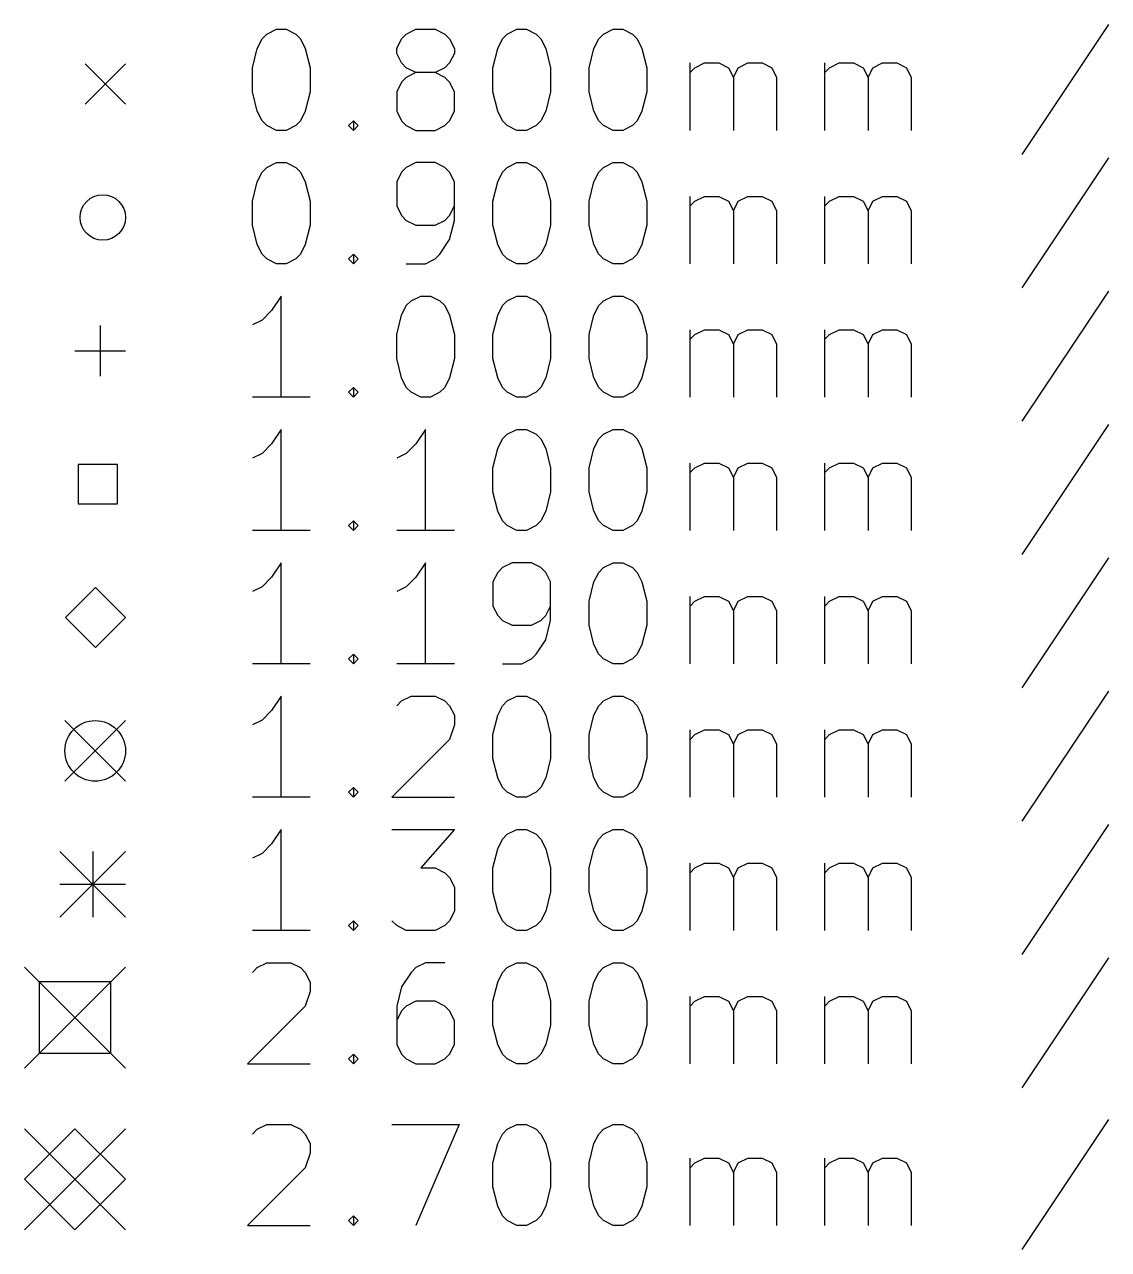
# Model space of a CAD drawing. Header units: millimetres. Extents: x 98 to 190, y -202 to -100.
# Drawn here: x 97.95 to 119.41, y -201.52 to -177.27 of the extents above; entities that cross this region are included whole.
import ezdxf

# ---------------------------------------------------------------- set-up
doc = ezdxf.new("R2010")
doc.units = ezdxf.units.MM
doc.layers.add('BLACK', color=250, linetype='CONTINUOUS')

msp = doc.modelspace()

# ---------------------------------------------------------------- linework, layer by layer
at = {"layer": 'BLACK', "linetype": 'CONTINUOUS'}
for p, q in [((119.414912, -177.2696), (117.700627, -179.841028)), ((102.653006, -177.555314), (102.748244, -177.460076)), ((102.748244, -177.460076), (102.93872, -177.364838)), ((102.93872, -177.364838), (103.129197, -177.364838)), ((103.129197, -177.364838), (103.319673, -177.460076)), ((103.319673, -177.460076), (103.414911, -177.555314)), ((105.414911, -177.555314), (105.510149, -177.460076)), ((105.510149, -177.460076), (105.700625, -177.364838)), ((105.700625, -177.364838), (106.081578, -177.364838)), ((106.081578, -177.364838), (106.272054, -177.460076)), ((106.272054, -177.460076), (106.367292, -177.555314)), ((107.414911, -177.555314), (107.510149, -177.460076)), ((107.510149, -177.460076), (107.700625, -177.364838)), ((107.700625, -177.364838), (107.891102, -177.364838)), ((107.891102, -177.364838), (108.081578, -177.460076)), ((108.081578, -177.460076), (108.176816, -177.555314)), ((109.319673, -177.555314), (109.414911, -177.460076)), ((109.414911, -177.460076), (109.605387, -177.364838)), ((109.605387, -177.364838), (109.795864, -177.364838)), ((109.795864, -177.364838), (109.98634, -177.460076)), ((109.98634, -177.460076), (110.081578, -177.555314)), ((102.46253, -178.126742), (102.557768, -177.74579)), ((102.557768, -177.74579), (102.653006, -177.555314)), ((103.414911, -177.555314), (103.510149, -177.74579)), ((103.510149, -177.74579), (103.605387, -178.126742)), ((105.319673, -177.74579), (105.414911, -177.555314)), ((105.319673, -177.841028), (105.319673, -177.74579)), ((106.367292, -177.555314), (106.46253, -177.74579)), ((106.46253, -177.74579), (106.46253, -177.841028)), ((107.224435, -178.126742), (107.319673, -177.74579)), ((107.319673, -177.74579), (107.414911, -177.555314)), ((108.176816, -177.555314), (108.272054, -177.74579)), ((108.272054, -177.74579), (108.367292, -178.126742)), ((109.129197, -178.126742), (109.224435, -177.74579)), ((109.224435, -177.74579), (109.319673, -177.555314)), ((110.081578, -177.555314), (110.176816, -177.74579)), ((110.176816, -177.74579), (110.272054, -178.126742)), ((105.414911, -178.031504), (105.319673, -177.841028)), ((106.46253, -177.841028), (106.367292, -178.031504)), ((99.15, -178.05), (99.95, -178.85)), ((99.95, -178.05), (99.15, -178.85)), ((102.46253, -178.602933), (102.46253, -178.126742)), ((103.605387, -178.126742), (103.605387, -178.602933)), ((105.510149, -178.126742), (105.414911, -178.031504)), ((105.700625, -178.22198), (105.510149, -178.126742)), ((105.700625, -178.22198), (105.510149, -178.317219)), ((106.081578, -178.22198), (105.700625, -178.22198)), ((106.272054, -178.126742), (106.081578, -178.22198)), ((106.272054, -178.317219), (106.081578, -178.22198)), ((106.367292, -178.031504), (106.272054, -178.126742)), ((107.224435, -178.602933), (107.224435, -178.126742)), ((108.367292, -178.126742), (108.367292, -178.602933)), ((109.129197, -178.602933), (109.129197, -178.126742)), ((110.272054, -178.126742), (110.272054, -178.602933)), ((111.129197, -179.364838), (111.129197, -178.031504)), ((111.129197, -178.22198), (111.224435, -178.126742)), ((111.224435, -178.126742), (111.414911, -178.031504)), ((111.414911, -178.031504), (111.700626, -178.031504)), ((111.700626, -178.031504), (111.891102, -178.126742)), ((111.891102, -178.126742), (111.98634, -178.317219)), ((111.98634, -178.317219), (112.081578, -178.126742)), ((112.081578, -178.126742), (112.272054, -178.031504)), ((112.272054, -178.031504), (112.557768, -178.031504)), ((112.557768, -178.031504), (112.748245, -178.126742)), ((112.748245, -178.126742), (112.843483, -178.317219)), ((113.795864, -179.364838), (113.795864, -178.031504)), ((113.795864, -178.22198), (113.891102, -178.126742)), ((113.891102, -178.126742), (114.081578, -178.031504)), ((114.081578, -178.031504), (114.367293, -178.031504)), ((114.367293, -178.031504), (114.557769, -178.126742)), ((114.557769, -178.126742), (114.653007, -178.317219)), ((114.653007, -178.317219), (114.748245, -178.126742)), ((114.748245, -178.126742), (114.938721, -178.031504)), ((114.938721, -178.031504), (115.224435, -178.031504)), ((115.224435, -178.031504), (115.414912, -178.126742)), ((115.414912, -178.126742), (115.51015, -178.317219)), ((105.414911, -178.412457), (105.319673, -178.602933)), ((105.510149, -178.317219), (105.414911, -178.412457)), ((106.367292, -178.412457), (106.272054, -178.317219)), ((106.46253, -178.602933), (106.367292, -178.412457)), ((111.98634, -178.317219), (111.98634, -179.364838)), ((112.843483, -178.317219), (112.843483, -179.364838)), ((114.653007, -178.317219), (114.653007, -179.364838)), ((115.51015, -178.317219), (115.51015, -179.364838)), ((102.557768, -178.983885), (102.46253, -178.602933)), ((103.605387, -178.602933), (103.510149, -178.983885)), ((105.319673, -178.602933), (105.319673, -178.983885)), ((106.46253, -178.983885), (106.46253, -178.602933)), ((107.319673, -178.983885), (107.224435, -178.602933)), ((108.367292, -178.602933), (108.272054, -178.983885)), ((109.224435, -178.983885), (109.129197, -178.602933)), ((110.272054, -178.602933), (110.176816, -178.983885)), ((102.653006, -179.174361), (102.557768, -178.983885)), ((102.748244, -179.2696), (102.653006, -179.174361)), ((103.414911, -179.174361), (103.319673, -179.2696)), ((103.510149, -178.983885), (103.414911, -179.174361)), ((104.367292, -179.2696), (104.46253, -179.174361)), ((104.46253, -179.174361), (104.557768, -179.2696)), ((104.46253, -179.174361), (104.46253, -179.364838)), ((105.319673, -178.983885), (105.414911, -179.174361)), ((105.414911, -179.174361), (105.510149, -179.2696)), ((106.272054, -179.2696), (106.367292, -179.174361)), ((106.367292, -179.174361), (106.46253, -178.983885)), ((107.414911, -179.174361), (107.319673, -178.983885)), ((107.510149, -179.2696), (107.414911, -179.174361)), ((108.176816, -179.174361), (108.081578, -179.2696)), ((108.272054, -178.983885), (108.176816, -179.174361)), ((109.319673, -179.174361), (109.224435, -178.983885)), ((109.414911, -179.2696), (109.319673, -179.174361)), ((110.081578, -179.174361), (109.98634, -179.2696)), ((110.176816, -178.983885), (110.081578, -179.174361)), ((102.93872, -179.364838), (102.748244, -179.2696)), ((103.129197, -179.364838), (102.93872, -179.364838)), ((103.319673, -179.2696), (103.129197, -179.364838)), ((104.46253, -179.364838), (104.367292, -179.2696)), ((104.557768, -179.2696), (104.46253, -179.364838)), ((105.510149, -179.2696), (105.700625, -179.364838)), ((105.700625, -179.364838), (106.081578, -179.364838)), ((106.081578, -179.364838), (106.272054, -179.2696)), ((107.700625, -179.364838), (107.510149, -179.2696)), ((107.891102, -179.364838), (107.700625, -179.364838)), ((108.081578, -179.2696), (107.891102, -179.364838)), ((109.605387, -179.364838), (109.414911, -179.2696)), ((109.795864, -179.364838), (109.605387, -179.364838)), ((109.98634, -179.2696), (109.795864, -179.364838)), ((119.414912, -179.9096), (117.700627, -182.481028)), ((102.653006, -180.195314), (102.748244, -180.100076)), ((102.748244, -180.100076), (102.93872, -180.004838)), ((102.93872, -180.004838), (103.129197, -180.004838)), ((103.129197, -180.004838), (103.319673, -180.100076)), ((103.319673, -180.100076), (103.414911, -180.195314)), ((105.510149, -180.100076), (105.414911, -180.195314)), ((105.700625, -180.004838), (105.510149, -180.100076)), ((106.081578, -180.004838), (105.700625, -180.004838)), ((106.272054, -180.100076), (106.081578, -180.004838)), ((106.367292, -180.195314), (106.272054, -180.100076)), ((107.414911, -180.195314), (107.510149, -180.100076)), ((107.510149, -180.100076), (107.700625, -180.004838)), ((107.700625, -180.004838), (107.891102, -180.004838)), ((107.891102, -180.004838), (108.081578, -180.100076)), ((108.081578, -180.100076), (108.176816, -180.195314)), ((109.319673, -180.195314), (109.414911, -180.100076)), ((109.414911, -180.100076), (109.605387, -180.004838)), ((109.605387, -180.004838), (109.795864, -180.004838)), ((109.795864, -180.004838), (109.98634, -180.100076)), ((109.98634, -180.100076), (110.081578, -180.195314)), ((102.46253, -180.766742), (102.557768, -180.38579)), ((102.557768, -180.38579), (102.653006, -180.195314)), ((103.414911, -180.195314), (103.510149, -180.38579)), ((103.510149, -180.38579), (103.605387, -180.766742)), ((105.414911, -180.195314), (105.319673, -180.38579)), ((105.319673, -180.38579), (105.319673, -180.86198)), ((106.46253, -180.38579), (106.367292, -180.195314)), ((106.46253, -181.147695), (106.46253, -180.38579)), ((107.224435, -180.766742), (107.319673, -180.38579)), ((107.319673, -180.38579), (107.414911, -180.195314)), ((108.176816, -180.195314), (108.272054, -180.38579)), ((108.272054, -180.38579), (108.367292, -180.766742)), ((109.129197, -180.766742), (109.224435, -180.38579)), ((109.224435, -180.38579), (109.319673, -180.195314)), ((110.081578, -180.195314), (110.176816, -180.38579)), ((110.176816, -180.38579), (110.272054, -180.766742)), ((111.129197, -182.004838), (111.129197, -180.671504)), ((111.224435, -180.766742), (111.414911, -180.671504)), ((111.414911, -180.671504), (111.700626, -180.671504)), ((111.700626, -180.671504), (111.891102, -180.766742)), ((112.081578, -180.766742), (112.272054, -180.671504)), ((112.272054, -180.671504), (112.557768, -180.671504)), ((112.557768, -180.671504), (112.748245, -180.766742)), ((113.795864, -182.004838), (113.795864, -180.671504)), ((113.891102, -180.766742), (114.081578, -180.671504)), ((114.081578, -180.671504), (114.367293, -180.671504)), ((114.367293, -180.671504), (114.557769, -180.766742)), ((114.748245, -180.766742), (114.938721, -180.671504)), ((114.938721, -180.671504), (115.224435, -180.671504)), ((115.224435, -180.671504), (115.414912, -180.766742)), ((102.46253, -181.242933), (102.46253, -180.766742)), ((103.605387, -180.766742), (103.605387, -181.242933)), ((105.319673, -180.86198), (105.414911, -181.052457)), ((106.367292, -181.052457), (106.46253, -180.86198)), ((107.224435, -181.242933), (107.224435, -180.766742)), ((108.367292, -180.766742), (108.367292, -181.242933)), ((109.129197, -181.242933), (109.129197, -180.766742)), ((110.272054, -180.766742), (110.272054, -181.242933)), ((111.129197, -180.86198), (111.224435, -180.766742)), ((111.891102, -180.766742), (111.98634, -180.957219)), ((111.98634, -180.957219), (112.081578, -180.766742)), ((112.748245, -180.766742), (112.843483, -180.957219)), ((113.795864, -180.86198), (113.891102, -180.766742)), ((114.557769, -180.766742), (114.653007, -180.957219)), ((114.653007, -180.957219), (114.748245, -180.766742)), ((115.414912, -180.766742), (115.51015, -180.957219)), ((105.414911, -181.052457), (105.510149, -181.147695)), ((105.510149, -181.147695), (105.700625, -181.242933)), ((106.081578, -181.242933), (106.272054, -181.147695)), ((106.272054, -181.147695), (106.367292, -181.052457)), ((106.367292, -181.528647), (106.46253, -181.147695)), ((111.98634, -180.957219), (111.98634, -182.004838)), ((112.843483, -180.957219), (112.843483, -182.004838)), ((114.653007, -180.957219), (114.653007, -182.004838)), ((115.51015, -180.957219), (115.51015, -182.004838)), ((102.557768, -181.623885), (102.46253, -181.242933)), ((103.605387, -181.242933), (103.510149, -181.623885)), ((105.700625, -181.242933), (106.081578, -181.242933)), ((107.319673, -181.623885), (107.224435, -181.242933)), ((108.367292, -181.242933), (108.272054, -181.623885)), ((109.224435, -181.623885), (109.129197, -181.242933)), ((110.272054, -181.242933), (110.176816, -181.623885)), ((102.653006, -181.814361), (102.557768, -181.623885)), ((103.510149, -181.623885), (103.414911, -181.814361)), ((106.176816, -181.814361), (106.367292, -181.528647)), ((107.414911, -181.814361), (107.319673, -181.623885)), ((108.272054, -181.623885), (108.176816, -181.814361)), ((109.319673, -181.814361), (109.224435, -181.623885)), ((110.176816, -181.623885), (110.081578, -181.814361)), ((102.748244, -181.9096), (102.653006, -181.814361)), ((103.414911, -181.814361), (103.319673, -181.9096)), ((104.367292, -181.9096), (104.46253, -181.814361)), ((104.46253, -181.814361), (104.557768, -181.9096)), ((104.46253, -181.814361), (104.46253, -182.004838)), ((106.081578, -181.9096), (106.176816, -181.814361)), ((107.510149, -181.9096), (107.414911, -181.814361)), ((108.176816, -181.814361), (108.081578, -181.9096)), ((109.414911, -181.9096), (109.319673, -181.814361)), ((110.081578, -181.814361), (109.98634, -181.9096)), ((102.93872, -182.004838), (102.748244, -181.9096)), ((103.129197, -182.004838), (102.93872, -182.004838)), ((103.319673, -181.9096), (103.129197, -182.004838)), ((104.46253, -182.004838), (104.367292, -181.9096)), ((104.557768, -181.9096), (104.46253, -182.004838)), ((105.510149, -182.004838), (105.891101, -182.004838)), ((105.891101, -182.004838), (106.081578, -181.9096)), ((107.700625, -182.004838), (107.510149, -181.9096)), ((107.891102, -182.004838), (107.700625, -182.004838)), ((108.081578, -181.9096), (107.891102, -182.004838)), ((109.605387, -182.004838), (109.414911, -181.9096)), ((109.795864, -182.004838), (109.605387, -182.004838)), ((109.98634, -181.9096), (109.795864, -182.004838)), ((119.414912, -182.5496), (117.700627, -185.121028)), ((103.033958, -182.644838), (102.843482, -182.930552)), ((103.033958, -184.644838), (103.033958, -182.644838)), ((105.414911, -183.02579), (105.510149, -182.835314)), ((105.510149, -182.835314), (105.605387, -182.740076)), ((105.605387, -182.740076), (105.795863, -182.644838)), ((105.795863, -182.644838), (105.98634, -182.644838)), ((105.98634, -182.644838), (106.176816, -182.740076)), ((106.176816, -182.740076), (106.272054, -182.835314)), ((106.272054, -182.835314), (106.367292, -183.02579)), ((107.319673, -183.02579), (107.414911, -182.835314)), ((107.414911, -182.835314), (107.510149, -182.740076)), ((107.510149, -182.740076), (107.700625, -182.644838)), ((107.700625, -182.644838), (107.891102, -182.644838)), ((107.891102, -182.644838), (108.081578, -182.740076)), ((108.081578, -182.740076), (108.176816, -182.835314)), ((108.176816, -182.835314), (108.272054, -183.02579)), ((109.224435, -183.02579), (109.319673, -182.835314)), ((109.319673, -182.835314), (109.414911, -182.740076)), ((109.414911, -182.740076), (109.605387, -182.644838)), ((109.605387, -182.644838), (109.795864, -182.644838)), ((109.795864, -182.644838), (109.98634, -182.740076)), ((109.98634, -182.740076), (110.081578, -182.835314)), ((110.081578, -182.835314), (110.176816, -183.02579)), ((102.843482, -182.930552), (102.653006, -183.121028)), ((105.319673, -183.406742), (105.414911, -183.02579)), ((106.367292, -183.02579), (106.46253, -183.406742)), ((107.224435, -183.406742), (107.319673, -183.02579)), ((108.272054, -183.02579), (108.367292, -183.406742)), ((109.129197, -183.406742), (109.224435, -183.02579)), ((110.176816, -183.02579), (110.272054, -183.406742)), ((99.45, -183.23), (99.45, -184.23)), ((102.653006, -183.121028), (102.46253, -183.216266)), ((111.129197, -184.644838), (111.129197, -183.311504)), ((111.224435, -183.406742), (111.414911, -183.311504)), ((111.414911, -183.311504), (111.700626, -183.311504)), ((111.700626, -183.311504), (111.891102, -183.406742)), ((112.081578, -183.406742), (112.272054, -183.311504)), ((112.272054, -183.311504), (112.557768, -183.311504)), ((112.557768, -183.311504), (112.748245, -183.406742)), ((113.795864, -184.644838), (113.795864, -183.311504)), ((113.891102, -183.406742), (114.081578, -183.311504)), ((114.081578, -183.311504), (114.367293, -183.311504)), ((114.367293, -183.311504), (114.557769, -183.406742)), ((114.748245, -183.406742), (114.938721, -183.311504)), ((114.938721, -183.311504), (115.224435, -183.311504)), ((115.224435, -183.311504), (115.414912, -183.406742)), ((105.319673, -183.882933), (105.319673, -183.406742)), ((106.46253, -183.406742), (106.46253, -183.882933)), ((107.224435, -183.882933), (107.224435, -183.406742)), ((108.367292, -183.406742), (108.367292, -183.882933)), ((109.129197, -183.882933), (109.129197, -183.406742)), ((110.272054, -183.406742), (110.272054, -183.882933)), ((111.129197, -183.50198), (111.224435, -183.406742)), ((111.891102, -183.406742), (111.98634, -183.597219)), ((111.98634, -183.597219), (112.081578, -183.406742)), ((112.748245, -183.406742), (112.843483, -183.597219)), ((113.795864, -183.50198), (113.891102, -183.406742)), ((114.557769, -183.406742), (114.653007, -183.597219)), ((114.653007, -183.597219), (114.748245, -183.406742)), ((115.414912, -183.406742), (115.51015, -183.597219)), ((98.95, -183.73), (99.95, -183.73)), ((111.98634, -183.597219), (111.98634, -184.644838)), ((112.843483, -183.597219), (112.843483, -184.644838)), ((114.653007, -183.597219), (114.653007, -184.644838)), ((115.51015, -183.597219), (115.51015, -184.644838)), ((105.414911, -184.263885), (105.319673, -183.882933)), ((106.46253, -183.882933), (106.367292, -184.263885)), ((107.319673, -184.263885), (107.224435, -183.882933)), ((108.367292, -183.882933), (108.272054, -184.263885)), ((109.224435, -184.263885), (109.129197, -183.882933)), ((110.272054, -183.882933), (110.176816, -184.263885)), ((105.510149, -184.454361), (105.414911, -184.263885)), ((106.367292, -184.263885), (106.272054, -184.454361)), ((107.414911, -184.454361), (107.319673, -184.263885)), ((108.272054, -184.263885), (108.176816, -184.454361)), ((109.319673, -184.454361), (109.224435, -184.263885)), ((110.176816, -184.263885), (110.081578, -184.454361)), ((104.367292, -184.5496), (104.46253, -184.454361)), ((104.46253, -184.644838), (104.367292, -184.5496)), ((104.46253, -184.454361), (104.557768, -184.5496)), ((104.46253, -184.454361), (104.46253, -184.644838)), ((104.557768, -184.5496), (104.46253, -184.644838)), ((105.605387, -184.5496), (105.510149, -184.454361)), ((105.795863, -184.644838), (105.605387, -184.5496)), ((106.176816, -184.5496), (105.98634, -184.644838)), ((106.272054, -184.454361), (106.176816, -184.5496)), ((107.510149, -184.5496), (107.414911, -184.454361)), ((107.700625, -184.644838), (107.510149, -184.5496)), ((108.081578, -184.5496), (107.891102, -184.644838)), ((108.176816, -184.454361), (108.081578, -184.5496)), ((109.414911, -184.5496), (109.319673, -184.454361)), ((109.605387, -184.644838), (109.414911, -184.5496)), ((109.98634, -184.5496), (109.795864, -184.644838)), ((110.081578, -184.454361), (109.98634, -184.5496)), ((103.605387, -184.644838), (102.46253, -184.644838)), ((105.98634, -184.644838), (105.795863, -184.644838)), ((107.891102, -184.644838), (107.700625, -184.644838)), ((109.795864, -184.644838), (109.605387, -184.644838)), ((119.414912, -185.1896), (117.700627, -187.761028)), ((103.033958, -185.284838), (102.843482, -185.570552)), ((103.033958, -187.284838), (103.033958, -185.284838)), ((105.891101, -185.284838), (105.700625, -185.570552)), ((105.891101, -187.284838), (105.891101, -185.284838)), ((107.319673, -185.66579), (107.414911, -185.475314)), ((107.414911, -185.475314), (107.510149, -185.380076)), ((107.510149, -185.380076), (107.700625, -185.284838)), ((107.700625, -185.284838), (107.891102, -185.284838)), ((107.891102, -185.284838), (108.081578, -185.380076)), ((108.081578, -185.380076), (108.176816, -185.475314)), ((108.176816, -185.475314), (108.272054, -185.66579)), ((109.224435, -185.66579), (109.319673, -185.475314)), ((109.319673, -185.475314), (109.414911, -185.380076)), ((109.414911, -185.380076), (109.605387, -185.284838)), ((109.605387, -185.284838), (109.795864, -185.284838)), ((109.795864, -185.284838), (109.98634, -185.380076)), ((109.98634, -185.380076), (110.081578, -185.475314)), ((110.081578, -185.475314), (110.176816, -185.66579)), ((102.653006, -185.761028), (102.46253, -185.856266)), ((102.843482, -185.570552), (102.653006, -185.761028)), ((105.510149, -185.761028), (105.319673, -185.856266)), ((105.700625, -185.570552), (105.510149, -185.761028)), ((107.224435, -186.046742), (107.319673, -185.66579)), ((108.272054, -185.66579), (108.367292, -186.046742)), ((109.129197, -186.046742), (109.224435, -185.66579)), ((110.176816, -185.66579), (110.272054, -186.046742)), ((99.788912, -185.981088), (99.011088, -185.981088)), ((99.011088, -185.981088), (99.011088, -186.758912)), ((99.788912, -186.758912), (99.788912, -185.981088)), ((111.129197, -187.284838), (111.129197, -185.951504)), ((111.224435, -186.046742), (111.414911, -185.951504)), ((111.414911, -185.951504), (111.700626, -185.951504)), ((111.700626, -185.951504), (111.891102, -186.046742)), ((112.081578, -186.046742), (112.272054, -185.951504)), ((112.272054, -185.951504), (112.557768, -185.951504)), ((112.557768, -185.951504), (112.748245, -186.046742)), ((113.795864, -187.284838), (113.795864, -185.951504)), ((113.891102, -186.046742), (114.081578, -185.951504)), ((114.081578, -185.951504), (114.367293, -185.951504)), ((114.367293, -185.951504), (114.557769, -186.046742)), ((114.748245, -186.046742), (114.938721, -185.951504)), ((114.938721, -185.951504), (115.224435, -185.951504)), ((115.224435, -185.951504), (115.414912, -186.046742)), ((107.224435, -186.522933), (107.224435, -186.046742)), ((108.367292, -186.046742), (108.367292, -186.522933)), ((109.129197, -186.522933), (109.129197, -186.046742)), ((110.272054, -186.046742), (110.272054, -186.522933)), ((111.129197, -186.14198), (111.224435, -186.046742)), ((111.891102, -186.046742), (111.98634, -186.237219)), ((111.98634, -186.237219), (112.081578, -186.046742)), ((111.98634, -186.237219), (111.98634, -187.284838)), ((112.748245, -186.046742), (112.843483, -186.237219)), ((112.843483, -186.237219), (112.843483, -187.284838)), ((113.795864, -186.14198), (113.891102, -186.046742)), ((114.557769, -186.046742), (114.653007, -186.237219)), ((114.653007, -186.237219), (114.748245, -186.046742)), ((114.653007, -186.237219), (114.653007, -187.284838)), ((115.414912, -186.046742), (115.51015, -186.237219)), ((115.51015, -186.237219), (115.51015, -187.284838)), ((107.319673, -186.903885), (107.224435, -186.522933)), ((108.367292, -186.522933), (108.272054, -186.903885)), ((109.224435, -186.903885), (109.129197, -186.522933)), ((110.272054, -186.522933), (110.176816, -186.903885)), ((99.011088, -186.758912), (99.788912, -186.758912)), ((107.414911, -187.094361), (107.319673, -186.903885)), ((108.272054, -186.903885), (108.176816, -187.094361)), ((109.319673, -187.094361), (109.224435, -186.903885)), ((110.176816, -186.903885), (110.081578, -187.094361)), ((104.367292, -187.1896), (104.46253, -187.094361)), ((104.46253, -187.284838), (104.367292, -187.1896)), ((104.46253, -187.094361), (104.557768, -187.1896)), ((104.46253, -187.094361), (104.46253, -187.284838)), ((104.557768, -187.1896), (104.46253, -187.284838)), ((107.510149, -187.1896), (107.414911, -187.094361)), ((107.700625, -187.284838), (107.510149, -187.1896)), ((108.081578, -187.1896), (107.891102, -187.284838)), ((108.176816, -187.094361), (108.081578, -187.1896)), ((109.414911, -187.1896), (109.319673, -187.094361)), ((109.605387, -187.284838), (109.414911, -187.1896)), ((109.98634, -187.1896), (109.795864, -187.284838)), ((110.081578, -187.094361), (109.98634, -187.1896)), ((103.605387, -187.284838), (102.46253, -187.284838)), ((106.46253, -187.284838), (105.319673, -187.284838)), ((107.891102, -187.284838), (107.700625, -187.284838)), ((109.795864, -187.284838), (109.605387, -187.284838)), ((103.033958, -187.924838), (102.843482, -188.210552)), ((103.033958, -189.924838), (103.033958, -187.924838)), ((105.891101, -187.924838), (105.700625, -188.210552)), ((105.891101, -189.924838), (105.891101, -187.924838)), ((107.605387, -187.924838), (107.414911, -188.020076)), ((107.98634, -187.924838), (107.605387, -187.924838)), ((108.176816, -188.020076), (107.98634, -187.924838)), ((109.414911, -188.020076), (109.605387, -187.924838)), ((109.605387, -187.924838), (109.795864, -187.924838)), ((109.795864, -187.924838), (109.98634, -188.020076)), ((119.414912, -187.8296), (117.700627, -190.401028)), ((107.319673, -188.115314), (107.224435, -188.30579)), ((107.414911, -188.020076), (107.319673, -188.115314)), ((108.272054, -188.115314), (108.176816, -188.020076)), ((108.367292, -188.30579), (108.272054, -188.115314)), ((109.224435, -188.30579), (109.319673, -188.115314)), ((109.319673, -188.115314), (109.414911, -188.020076)), ((109.98634, -188.020076), (110.081578, -188.115314)), ((110.081578, -188.115314), (110.176816, -188.30579)), ((99.355, -188.415), (98.76, -189.01)), ((99.95, -189.01), (99.355, -188.415)), ((102.653006, -188.401028), (102.46253, -188.496266)), ((102.843482, -188.210552), (102.653006, -188.401028)), ((105.510149, -188.401028), (105.319673, -188.496266)), ((105.700625, -188.210552), (105.510149, -188.401028)), ((107.224435, -188.30579), (107.224435, -188.78198)), ((108.367292, -189.067695), (108.367292, -188.30579)), ((109.129197, -188.686742), (109.224435, -188.30579)), ((110.176816, -188.30579), (110.272054, -188.686742)), ((111.129197, -189.924838), (111.129197, -188.591504)), ((111.224435, -188.686742), (111.414911, -188.591504)), ((111.414911, -188.591504), (111.700626, -188.591504)), ((111.700626, -188.591504), (111.891102, -188.686742)), ((112.081578, -188.686742), (112.272054, -188.591504)), ((112.272054, -188.591504), (112.557768, -188.591504)), ((112.557768, -188.591504), (112.748245, -188.686742)), ((113.795864, -189.924838), (113.795864, -188.591504)), ((113.891102, -188.686742), (114.081578, -188.591504)), ((114.081578, -188.591504), (114.367293, -188.591504)), ((114.367293, -188.591504), (114.557769, -188.686742)), ((114.748245, -188.686742), (114.938721, -188.591504)), ((114.938721, -188.591504), (115.224435, -188.591504)), ((115.224435, -188.591504), (115.414912, -188.686742)), ((107.224435, -188.78198), (107.319673, -188.972457)), ((108.272054, -188.972457), (108.367292, -188.78198)), ((109.129197, -189.162933), (109.129197, -188.686742)), ((110.272054, -188.686742), (110.272054, -189.162933)), ((111.129197, -188.78198), (111.224435, -188.686742)), ((111.891102, -188.686742), (111.98634, -188.877219)), ((111.98634, -188.877219), (112.081578, -188.686742)), ((111.98634, -188.877219), (111.98634, -189.924838)), ((112.748245, -188.686742), (112.843483, -188.877219)), ((112.843483, -188.877219), (112.843483, -189.924838)), ((113.795864, -188.78198), (113.891102, -188.686742)), ((114.557769, -188.686742), (114.653007, -188.877219)), ((114.653007, -188.877219), (114.748245, -188.686742)), ((114.653007, -188.877219), (114.653007, -189.924838)), ((115.414912, -188.686742), (115.51015, -188.877219)), ((115.51015, -188.877219), (115.51015, -189.924838)), ((98.76, -189.01), (99.355, -189.605)), ((99.355, -189.605), (99.95, -189.01)), ((107.319673, -188.972457), (107.414911, -189.067695)), ((107.414911, -189.067695), (107.605387, -189.162933)), ((107.98634, -189.162933), (108.176816, -189.067695)), ((108.176816, -189.067695), (108.272054, -188.972457)), ((108.272054, -189.448647), (108.367292, -189.067695)), ((107.605387, -189.162933), (107.98634, -189.162933)), ((109.224435, -189.543885), (109.129197, -189.162933)), ((110.272054, -189.162933), (110.176816, -189.543885)), ((108.081578, -189.734361), (108.272054, -189.448647)), ((109.319673, -189.734361), (109.224435, -189.543885)), ((110.176816, -189.543885), (110.081578, -189.734361)), ((104.367292, -189.8296), (104.46253, -189.734361)), ((104.46253, -189.924838), (104.367292, -189.8296)), ((104.46253, -189.734361), (104.557768, -189.8296)), ((104.46253, -189.734361), (104.46253, -189.924838)), ((104.557768, -189.8296), (104.46253, -189.924838)), ((107.795863, -189.924838), (107.98634, -189.8296)), ((107.98634, -189.8296), (108.081578, -189.734361)), ((109.414911, -189.8296), (109.319673, -189.734361)), ((109.605387, -189.924838), (109.414911, -189.8296)), ((109.98634, -189.8296), (109.795864, -189.924838)), ((110.081578, -189.734361), (109.98634, -189.8296)), ((103.605387, -189.924838), (102.46253, -189.924838)), ((106.46253, -189.924838), (105.319673, -189.924838)), ((107.414911, -189.924838), (107.795863, -189.924838)), ((109.795864, -189.924838), (109.605387, -189.924838)), ((103.033958, -190.564838), (102.843482, -190.850552)), ((103.033958, -192.564838), (103.033958, -190.564838)), ((105.414911, -190.660076), (105.605387, -190.564838)), ((105.605387, -190.564838), (106.081578, -190.564838)), ((106.081578, -190.564838), (106.272054, -190.660076)), ((107.510149, -190.660076), (107.700625, -190.564838)), ((107.700625, -190.564838), (107.891102, -190.564838)), ((107.891102, -190.564838), (108.081578, -190.660076)), ((109.414911, -190.660076), (109.605387, -190.564838)), ((109.605387, -190.564838), (109.795864, -190.564838)), ((109.795864, -190.564838), (109.98634, -190.660076)), ((119.414912, -190.4696), (117.700627, -193.041028)), ((102.843482, -190.850552), (102.653006, -191.041028)), ((105.319673, -190.755314), (105.414911, -190.660076)), ((106.272054, -190.660076), (106.367292, -190.755314)), ((106.367292, -190.755314), (106.46253, -190.94579)), ((107.319673, -190.94579), (107.414911, -190.755314)), ((107.414911, -190.755314), (107.510149, -190.660076)), ((108.081578, -190.660076), (108.176816, -190.755314)), ((108.176816, -190.755314), (108.272054, -190.94579)), ((109.224435, -190.94579), (109.319673, -190.755314)), ((109.319673, -190.755314), (109.414911, -190.660076)), ((109.98634, -190.660076), (110.081578, -190.755314)), ((110.081578, -190.755314), (110.176816, -190.94579)), ((98.75, -191.05), (99.95, -192.25)), ((99.95, -191.05), (98.75, -192.25)), ((102.653006, -191.041028), (102.46253, -191.136266)), ((106.46253, -190.94579), (106.46253, -191.136266)), ((107.224435, -191.326742), (107.319673, -190.94579)), ((108.272054, -190.94579), (108.367292, -191.326742)), ((109.129197, -191.326742), (109.224435, -190.94579)), ((110.176816, -190.94579), (110.272054, -191.326742)), ((106.46253, -191.136266), (106.367292, -191.42198)), ((107.224435, -191.802933), (107.224435, -191.326742)), ((108.367292, -191.326742), (108.367292, -191.802933)), ((109.129197, -191.802933), (109.129197, -191.326742)), ((110.272054, -191.326742), (110.272054, -191.802933)), ((111.129197, -192.564838), (111.129197, -191.231504)), ((111.129197, -191.42198), (111.224435, -191.326742)), ((111.224435, -191.326742), (111.414911, -191.231504)), ((111.414911, -191.231504), (111.700626, -191.231504)), ((111.700626, -191.231504), (111.891102, -191.326742)), ((111.891102, -191.326742), (111.98634, -191.517219)), ((111.98634, -191.517219), (112.081578, -191.326742)), ((112.081578, -191.326742), (112.272054, -191.231504)), ((112.272054, -191.231504), (112.557768, -191.231504)), ((112.557768, -191.231504), (112.748245, -191.326742)), ((112.748245, -191.326742), (112.843483, -191.517219)), ((113.795864, -192.564838), (113.795864, -191.231504)), ((113.795864, -191.42198), (113.891102, -191.326742)), ((113.891102, -191.326742), (114.081578, -191.231504)), ((114.081578, -191.231504), (114.367293, -191.231504)), ((114.367293, -191.231504), (114.557769, -191.326742)), ((114.557769, -191.326742), (114.653007, -191.517219)), ((114.653007, -191.517219), (114.748245, -191.326742)), ((114.748245, -191.326742), (114.938721, -191.231504)), ((114.938721, -191.231504), (115.224435, -191.231504)), ((115.224435, -191.231504), (115.414912, -191.326742)), ((115.414912, -191.326742), (115.51015, -191.517219)), ((106.367292, -191.42198), (105.224435, -192.564838)), ((111.98634, -191.517219), (111.98634, -192.564838)), ((112.843483, -191.517219), (112.843483, -192.564838)), ((114.653007, -191.517219), (114.653007, -192.564838)), ((115.51015, -191.517219), (115.51015, -192.564838)), ((107.319673, -192.183885), (107.224435, -191.802933)), ((108.367292, -191.802933), (108.272054, -192.183885)), ((109.224435, -192.183885), (109.129197, -191.802933)), ((110.272054, -191.802933), (110.176816, -192.183885)), ((107.414911, -192.374361), (107.319673, -192.183885)), ((108.272054, -192.183885), (108.176816, -192.374361)), ((109.319673, -192.374361), (109.224435, -192.183885)), ((110.176816, -192.183885), (110.081578, -192.374361)), ((104.367292, -192.4696), (104.46253, -192.374361)), ((104.46253, -192.564838), (104.367292, -192.4696)), ((104.46253, -192.374361), (104.557768, -192.4696)), ((104.46253, -192.374361), (104.46253, -192.564838)), ((104.557768, -192.4696), (104.46253, -192.564838)), ((107.510149, -192.4696), (107.414911, -192.374361)), ((107.700625, -192.564838), (107.510149, -192.4696)), ((108.081578, -192.4696), (107.891102, -192.564838)), ((108.176816, -192.374361), (108.081578, -192.4696)), ((109.414911, -192.4696), (109.319673, -192.374361)), ((109.605387, -192.564838), (109.414911, -192.4696)), ((109.98634, -192.4696), (109.795864, -192.564838)), ((110.081578, -192.374361), (109.98634, -192.4696)), ((103.605387, -192.564838), (102.46253, -192.564838)), ((105.224435, -192.564838), (106.46253, -192.564838)), ((107.891102, -192.564838), (107.700625, -192.564838)), ((109.795864, -192.564838), (109.605387, -192.564838)), ((103.033958, -193.204838), (102.843482, -193.490552)), ((103.033958, -195.204838), (103.033958, -193.204838)), ((105.224435, -193.204838), (106.46253, -193.204838)), ((106.46253, -193.204838), (105.795863, -193.966742)), ((107.510149, -193.300076), (107.700625, -193.204838)), ((107.700625, -193.204838), (107.891102, -193.204838)), ((107.891102, -193.204838), (108.081578, -193.300076)), ((109.414911, -193.300076), (109.605387, -193.204838)), ((109.605387, -193.204838), (109.795864, -193.204838)), ((109.795864, -193.204838), (109.98634, -193.300076)), ((119.414912, -193.1096), (117.700627, -195.681028)), ((102.843482, -193.490552), (102.653006, -193.681028)), ((107.319673, -193.58579), (107.414911, -193.395314)), ((107.414911, -193.395314), (107.510149, -193.300076)), ((108.081578, -193.300076), (108.176816, -193.395314)), ((108.176816, -193.395314), (108.272054, -193.58579)), ((109.224435, -193.58579), (109.319673, -193.395314)), ((109.319673, -193.395314), (109.414911, -193.300076)), ((109.98634, -193.300076), (110.081578, -193.395314)), ((110.081578, -193.395314), (110.176816, -193.58579)), ((98.65, -193.64), (99.95, -194.94)), ((99.95, -193.64), (98.65, -194.94)), ((99.3, -193.64), (99.3, -194.94)), ((102.653006, -193.681028), (102.46253, -193.776266)), ((107.224435, -193.966742), (107.319673, -193.58579)), ((108.272054, -193.58579), (108.367292, -193.966742)), ((109.129197, -193.966742), (109.224435, -193.58579)), ((110.176816, -193.58579), (110.272054, -193.966742)), ((105.795863, -193.966742), (106.081578, -193.966742)), ((106.081578, -193.966742), (106.272054, -194.06198)), ((107.224435, -194.442933), (107.224435, -193.966742)), ((108.367292, -193.966742), (108.367292, -194.442933)), ((109.129197, -194.442933), (109.129197, -193.966742)), ((110.272054, -193.966742), (110.272054, -194.442933)), ((111.129197, -195.204838), (111.129197, -193.871504)), ((111.129197, -194.06198), (111.224435, -193.966742)), ((111.224435, -193.966742), (111.414911, -193.871504)), ((111.414911, -193.871504), (111.700626, -193.871504)), ((111.700626, -193.871504), (111.891102, -193.966742)), ((111.891102, -193.966742), (111.98634, -194.157219)), ((111.98634, -194.157219), (112.081578, -193.966742)), ((112.081578, -193.966742), (112.272054, -193.871504)), ((112.272054, -193.871504), (112.557768, -193.871504)), ((112.557768, -193.871504), (112.748245, -193.966742)), ((112.748245, -193.966742), (112.843483, -194.157219)), ((113.795864, -195.204838), (113.795864, -193.871504)), ((113.795864, -194.06198), (113.891102, -193.966742)), ((113.891102, -193.966742), (114.081578, -193.871504)), ((114.081578, -193.871504), (114.367293, -193.871504)), ((114.367293, -193.871504), (114.557769, -193.966742)), ((114.557769, -193.966742), (114.653007, -194.157219)), ((114.653007, -194.157219), (114.748245, -193.966742)), ((114.748245, -193.966742), (114.938721, -193.871504)), ((114.938721, -193.871504), (115.224435, -193.871504)), ((115.224435, -193.871504), (115.414912, -193.966742)), ((115.414912, -193.966742), (115.51015, -194.157219)), ((106.272054, -194.06198), (106.367292, -194.157219)), ((106.367292, -194.157219), (106.46253, -194.347695)), ((111.98634, -194.157219), (111.98634, -195.204838)), ((112.843483, -194.157219), (112.843483, -195.204838)), ((114.653007, -194.157219), (114.653007, -195.204838)), ((115.51015, -194.157219), (115.51015, -195.204838)), ((98.65, -194.29), (99.95, -194.29)), ((106.46253, -194.347695), (106.46253, -194.823885)), ((107.319673, -194.823885), (107.224435, -194.442933)), ((108.367292, -194.442933), (108.272054, -194.823885)), ((109.224435, -194.823885), (109.129197, -194.442933)), ((110.272054, -194.442933), (110.176816, -194.823885)), ((106.46253, -194.823885), (106.367292, -195.014361)), ((107.414911, -195.014361), (107.319673, -194.823885)), ((108.272054, -194.823885), (108.176816, -195.014361)), ((109.319673, -195.014361), (109.224435, -194.823885)), ((110.176816, -194.823885), (110.081578, -195.014361)), ((103.605387, -195.204838), (102.46253, -195.204838)), ((104.367292, -195.1096), (104.46253, -195.014361)), ((104.46253, -195.204838), (104.367292, -195.1096)), ((104.46253, -195.014361), (104.557768, -195.1096)), ((104.46253, -195.014361), (104.46253, -195.204838)), ((104.557768, -195.1096), (104.46253, -195.204838)), ((105.319673, -195.1096), (105.224435, -195.014361)), ((105.510149, -195.204838), (105.319673, -195.1096)), ((106.081578, -195.204838), (105.510149, -195.204838)), ((106.272054, -195.1096), (106.081578, -195.204838)), ((106.367292, -195.014361), (106.272054, -195.1096)), ((107.510149, -195.1096), (107.414911, -195.014361)), ((107.700625, -195.204838), (107.510149, -195.1096)), ((107.891102, -195.204838), (107.700625, -195.204838)), ((108.081578, -195.1096), (107.891102, -195.204838)), ((108.176816, -195.014361), (108.081578, -195.1096)), ((109.414911, -195.1096), (109.319673, -195.014361)), ((109.605387, -195.204838), (109.414911, -195.1096)), ((109.795864, -195.204838), (109.605387, -195.204838)), ((109.98634, -195.1096), (109.795864, -195.204838)), ((110.081578, -195.014361), (109.98634, -195.1096)), ((97.95, -195.93), (99.95, -197.93)), ((99.95, -195.93), (97.95, -197.93)), ((102.46253, -196.035314), (102.557768, -195.940076)), ((102.557768, -195.940076), (102.748244, -195.844838)), ((102.748244, -195.844838), (103.224435, -195.844838)), ((103.224435, -195.844838), (103.414911, -195.940076)), ((103.414911, -195.940076), (103.510149, -196.035314)), ((105.700625, -195.940076), (105.605387, -196.035314)), ((105.891101, -195.844838), (105.700625, -195.940076)), ((106.272054, -195.844838), (105.891101, -195.844838)), ((107.414911, -196.035314), (107.510149, -195.940076)), ((107.510149, -195.940076), (107.700625, -195.844838)), ((107.700625, -195.844838), (107.891102, -195.844838)), ((107.891102, -195.844838), (108.081578, -195.940076)), ((108.081578, -195.940076), (108.176816, -196.035314)), ((109.319673, -196.035314), (109.414911, -195.940076)), ((109.414911, -195.940076), (109.605387, -195.844838)), ((109.605387, -195.844838), (109.795864, -195.844838)), ((109.795864, -195.844838), (109.98634, -195.940076)), ((109.98634, -195.940076), (110.081578, -196.035314)), ((119.414912, -195.7496), (117.700627, -198.321028)), ((103.510149, -196.035314), (103.605387, -196.22579)), ((105.605387, -196.035314), (105.414911, -196.321028)), ((107.319673, -196.22579), (107.414911, -196.035314)), ((108.176816, -196.035314), (108.272054, -196.22579)), ((109.224435, -196.22579), (109.319673, -196.035314)), ((110.081578, -196.035314), (110.176816, -196.22579)), ((99.657114, -196.222886), (98.242886, -196.222886)), ((98.242886, -196.222886), (98.242886, -197.637114)), ((99.657114, -197.637114), (99.657114, -196.222886)), ((103.605387, -196.416266), (103.510149, -196.70198)), ((103.605387, -196.22579), (103.605387, -196.416266)), ((105.414911, -196.321028), (105.319673, -196.70198)), ((107.224435, -196.606742), (107.319673, -196.22579)), ((108.272054, -196.22579), (108.367292, -196.606742)), ((109.129197, -196.606742), (109.224435, -196.22579)), ((110.176816, -196.22579), (110.272054, -196.606742)), ((105.700625, -196.606742), (105.510149, -196.70198)), ((106.081578, -196.606742), (105.700625, -196.606742)), ((106.272054, -196.70198), (106.081578, -196.606742)), ((107.224435, -197.082933), (107.224435, -196.606742)), ((108.367292, -196.606742), (108.367292, -197.082933)), ((109.129197, -197.082933), (109.129197, -196.606742)), ((110.272054, -196.606742), (110.272054, -197.082933)), ((111.129197, -197.844838), (111.129197, -196.511504)), ((111.129197, -196.70198), (111.224435, -196.606742)), ((111.224435, -196.606742), (111.414911, -196.511504)), ((111.414911, -196.511504), (111.700626, -196.511504)), ((111.700626, -196.511504), (111.891102, -196.606742)), ((111.891102, -196.606742), (111.98634, -196.797219)), ((111.98634, -196.797219), (112.081578, -196.606742)), ((112.081578, -196.606742), (112.272054, -196.511504)), ((112.272054, -196.511504), (112.557768, -196.511504)), ((112.557768, -196.511504), (112.748245, -196.606742)), ((112.748245, -196.606742), (112.843483, -196.797219)), ((113.795864, -197.844838), (113.795864, -196.511504)), ((113.795864, -196.70198), (113.891102, -196.606742)), ((113.891102, -196.606742), (114.081578, -196.511504)), ((114.081578, -196.511504), (114.367293, -196.511504)), ((114.367293, -196.511504), (114.557769, -196.606742)), ((114.557769, -196.606742), (114.653007, -196.797219)), ((114.653007, -196.797219), (114.748245, -196.606742)), ((114.748245, -196.606742), (114.938721, -196.511504)), ((114.938721, -196.511504), (115.224435, -196.511504)), ((115.224435, -196.511504), (115.414912, -196.606742)), ((115.414912, -196.606742), (115.51015, -196.797219)), ((103.510149, -196.70198), (102.367292, -197.844838)), ((105.319673, -196.70198), (105.319673, -197.463885)), ((105.414911, -196.797219), (105.319673, -196.987695)), ((105.510149, -196.70198), (105.414911, -196.797219)), ((106.367292, -196.797219), (106.272054, -196.70198)), ((106.46253, -196.987695), (106.367292, -196.797219)), ((111.98634, -196.797219), (111.98634, -197.844838)), ((112.843483, -196.797219), (112.843483, -197.844838)), ((114.653007, -196.797219), (114.653007, -197.844838)), ((115.51015, -196.797219), (115.51015, -197.844838)), ((106.46253, -197.463885), (106.46253, -196.987695)), ((107.319673, -197.463885), (107.224435, -197.082933)), ((108.367292, -197.082933), (108.272054, -197.463885)), ((109.224435, -197.463885), (109.129197, -197.082933)), ((110.272054, -197.082933), (110.176816, -197.463885)), ((98.242886, -197.637114), (99.657114, -197.637114)), ((105.319673, -197.463885), (105.414911, -197.654361)), ((106.367292, -197.654361), (106.46253, -197.463885)), ((107.414911, -197.654361), (107.319673, -197.463885)), ((108.272054, -197.463885), (108.176816, -197.654361)), ((109.319673, -197.654361), (109.224435, -197.463885)), ((110.176816, -197.463885), (110.081578, -197.654361)), ((102.367292, -197.844838), (103.605387, -197.844838)), ((104.367292, -197.7496), (104.46253, -197.654361)), ((104.46253, -197.844838), (104.367292, -197.7496)), ((104.46253, -197.654361), (104.557768, -197.7496)), ((104.46253, -197.654361), (104.46253, -197.844838)), ((104.557768, -197.7496), (104.46253, -197.844838)), ((105.414911, -197.654361), (105.510149, -197.7496)), ((105.510149, -197.7496), (105.700625, -197.844838)), ((105.700625, -197.844838), (106.081578, -197.844838)), ((106.081578, -197.844838), (106.272054, -197.7496)), ((106.272054, -197.7496), (106.367292, -197.654361)), ((107.510149, -197.7496), (107.414911, -197.654361)), ((107.700625, -197.844838), (107.510149, -197.7496)), ((107.891102, -197.844838), (107.700625, -197.844838)), ((108.081578, -197.7496), (107.891102, -197.844838)), ((108.176816, -197.654361), (108.081578, -197.7496)), ((109.414911, -197.7496), (109.319673, -197.654361)), ((109.605387, -197.844838), (109.414911, -197.7496)), ((109.795864, -197.844838), (109.605387, -197.844838)), ((109.98634, -197.7496), (109.795864, -197.844838)), ((110.081578, -197.654361), (109.98634, -197.7496)), ((102.557768, -199.140076), (102.748244, -199.044838)), ((102.748244, -199.044838), (103.224435, -199.044838)), ((103.224435, -199.044838), (103.414911, -199.140076)), ((105.224435, -199.044838), (106.557768, -199.044838)), ((106.557768, -199.044838), (105.700625, -201.044838)), ((107.510149, -199.140076), (107.700625, -199.044838)), ((107.700625, -199.044838), (107.891102, -199.044838)), ((107.891102, -199.044838), (108.081578, -199.140076)), ((109.414911, -199.140076), (109.605387, -199.044838)), ((109.605387, -199.044838), (109.795864, -199.044838)), ((109.795864, -199.044838), (109.98634, -199.140076)), ((119.414912, -198.9496), (117.700627, -201.521028)), ((97.95, -199.13), (99.95, -201.13)), ((99.95, -199.13), (97.95, -201.13)), ((98.95, -199.13), (97.95, -200.13)), ((99.95, -200.13), (98.95, -199.13)), ((102.46253, -199.235314), (102.557768, -199.140076)), ((103.414911, -199.140076), (103.510149, -199.235314)), ((103.510149, -199.235314), (103.605387, -199.42579)), ((107.319673, -199.42579), (107.414911, -199.235314)), ((107.414911, -199.235314), (107.510149, -199.140076)), ((108.081578, -199.140076), (108.176816, -199.235314)), ((108.176816, -199.235314), (108.272054, -199.42579)), ((109.224435, -199.42579), (109.319673, -199.235314)), ((109.319673, -199.235314), (109.414911, -199.140076)), ((109.98634, -199.140076), (110.081578, -199.235314)), ((110.081578, -199.235314), (110.176816, -199.42579)), ((103.605387, -199.42579), (103.605387, -199.616266)), ((107.224435, -199.806742), (107.319673, -199.42579)), ((108.272054, -199.42579), (108.367292, -199.806742)), ((109.129197, -199.806742), (109.224435, -199.42579)), ((110.176816, -199.42579), (110.272054, -199.806742)), ((103.605387, -199.616266), (103.510149, -199.90198)), ((107.224435, -200.282933), (107.224435, -199.806742)), ((108.367292, -199.806742), (108.367292, -200.282933)), ((109.129197, -200.282933), (109.129197, -199.806742)), ((110.272054, -199.806742), (110.272054, -200.282933)), ((111.129197, -201.044838), (111.129197, -199.711504)), ((111.129197, -199.90198), (111.224435, -199.806742)), ((111.224435, -199.806742), (111.414911, -199.711504)), ((111.414911, -199.711504), (111.700626, -199.711504)), ((111.700626, -199.711504), (111.891102, -199.806742)), ((111.891102, -199.806742), (111.98634, -199.997219)), ((111.98634, -199.997219), (112.081578, -199.806742)), ((112.081578, -199.806742), (112.272054, -199.711504)), ((112.272054, -199.711504), (112.557768, -199.711504)), ((112.557768, -199.711504), (112.748245, -199.806742)), ((112.748245, -199.806742), (112.843483, -199.997219)), ((113.795864, -201.044838), (113.795864, -199.711504)), ((113.795864, -199.90198), (113.891102, -199.806742)), ((113.891102, -199.806742), (114.081578, -199.711504)), ((114.081578, -199.711504), (114.367293, -199.711504)), ((114.367293, -199.711504), (114.557769, -199.806742)), ((114.557769, -199.806742), (114.653007, -199.997219)), ((114.653007, -199.997219), (114.748245, -199.806742)), ((114.748245, -199.806742), (114.938721, -199.711504)), ((114.938721, -199.711504), (115.224435, -199.711504)), ((115.224435, -199.711504), (115.414912, -199.806742)), ((115.414912, -199.806742), (115.51015, -199.997219)), ((103.510149, -199.90198), (102.367292, -201.044838)), ((111.98634, -199.997219), (111.98634, -201.044838)), ((112.843483, -199.997219), (112.843483, -201.044838)), ((114.653007, -199.997219), (114.653007, -201.044838)), ((115.51015, -199.997219), (115.51015, -201.044838)), ((97.95, -200.13), (98.95, -201.13)), ((98.95, -201.13), (99.95, -200.13)), ((107.319673, -200.663885), (107.224435, -200.282933)), ((108.367292, -200.282933), (108.272054, -200.663885)), ((109.224435, -200.663885), (109.129197, -200.282933)), ((110.272054, -200.282933), (110.176816, -200.663885)), ((107.414911, -200.854361), (107.319673, -200.663885)), ((108.272054, -200.663885), (108.176816, -200.854361)), ((109.319673, -200.854361), (109.224435, -200.663885)), ((110.176816, -200.663885), (110.081578, -200.854361)), ((104.367292, -200.9496), (104.46253, -200.854361)), ((104.46253, -201.044838), (104.367292, -200.9496)), ((104.46253, -200.854361), (104.557768, -200.9496)), ((104.46253, -200.854361), (104.46253, -201.044838)), ((104.557768, -200.9496), (104.46253, -201.044838)), ((107.510149, -200.9496), (107.414911, -200.854361)), ((107.700625, -201.044838), (107.510149, -200.9496)), ((108.081578, -200.9496), (107.891102, -201.044838)), ((108.176816, -200.854361), (108.081578, -200.9496)), ((109.414911, -200.9496), (109.319673, -200.854361)), ((109.605387, -201.044838), (109.414911, -200.9496)), ((109.98634, -200.9496), (109.795864, -201.044838)), ((110.081578, -200.854361), (109.98634, -200.9496)), ((102.367292, -201.044838), (103.605387, -201.044838)), ((107.891102, -201.044838), (107.700625, -201.044838)), ((109.795864, -201.044838), (109.605387, -201.044838))]:
    msp.add_line(p, q, dxfattribs=at)
at = {"layer": 'BLACK'}
for centre, radius in [((99.5, -181.09), 0.45), ((99.35, -191.65), 0.6)]:
    msp.add_circle(centre, radius, dxfattribs=at)

doc.saveas('drawing.dxf')
